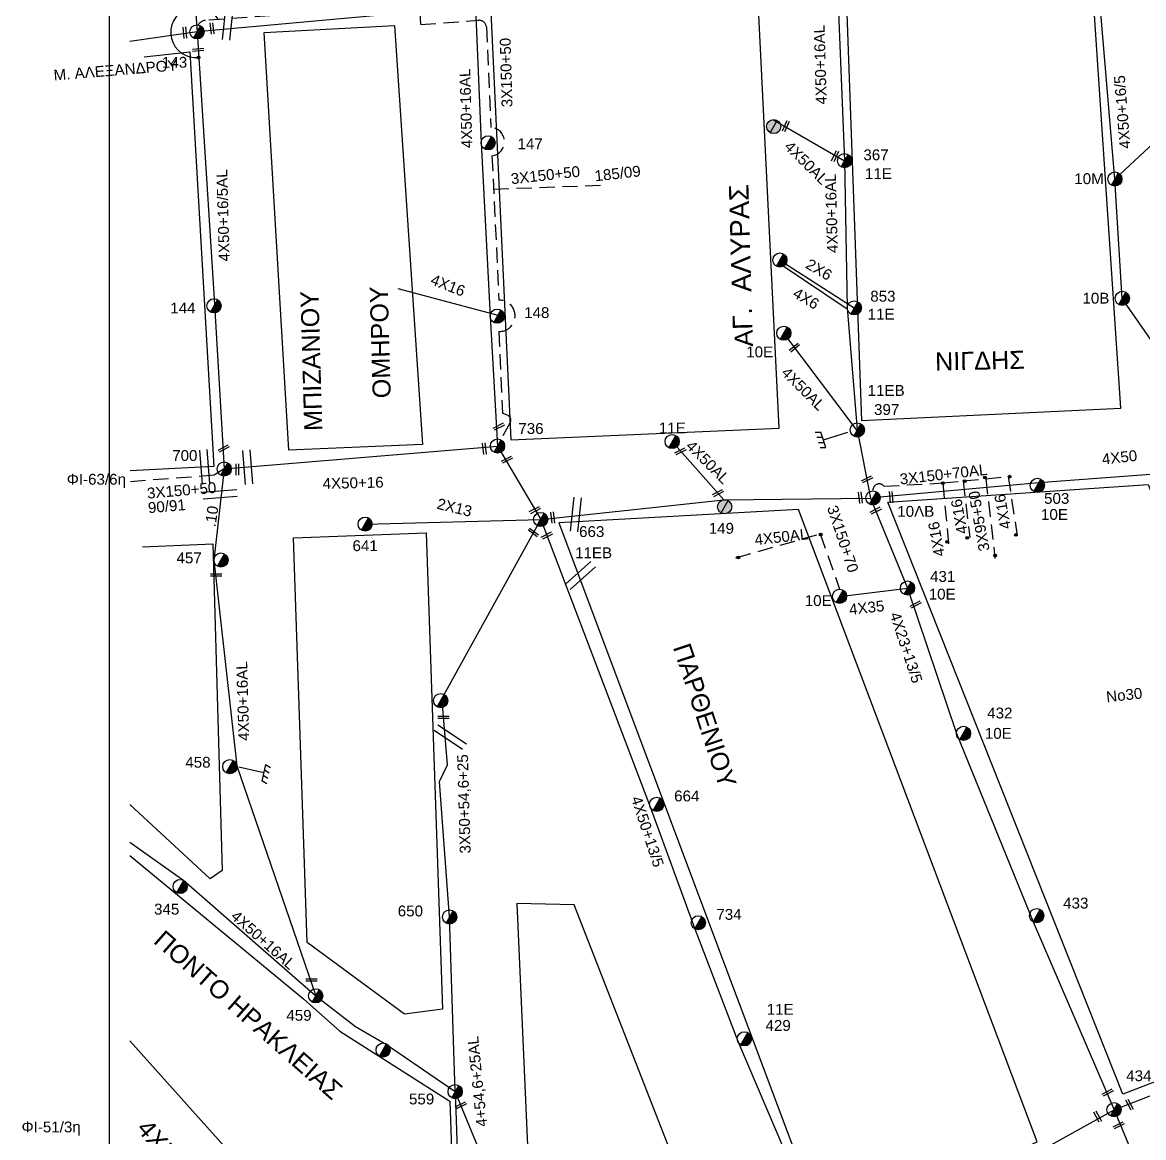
# Model space of a CAD drawing. Header units: millimetres. Extents: x 7453 to 9570, y 777 to 1872.
# Drawn here: x 7477.3 to 7663.5, y 1456.9 to 1642.2 of the extents above; entities that cross this region are included whole.
import ezdxf

# ---------------------------------------------------------------- set-up
doc = ezdxf.new("R2010")
doc.units = ezdxf.units.MM
doc.linetypes.add('DASHED', pattern=[19.05, 12.7, -6.35])
for name, color, linetype in [('Άγνωστα', 7, 'Continuous'), ('Γέφυρες Εναέριου Δικτύου', 7, 'Continuous'), ('Γείωση', 7, 'Continuous'), ('Γυμνά εναέρια ΧΤ (3Φ)   4x35AL', 7, 'Continuous'), ('Γυμνά εναέρια ΧΤ (3Φ)   4x50AL', 7, 'Continuous'), ('Γυμνά εναέρια ΧΤ και ΦΟΠ (3Φ)   4x50+16AL', 7, 'Continuous'), ('Εναέρια παροχή ΧΤ 4x16', 7, 'SYN_LINE'), ('Επιγραφές - Σχήματα', 7, 'Continuous'), ('Καλώδια ΧΤ   2x6AL', 7, 'DASHED'), ('Καλώδια ΧΤ   3x150+50AL', 7, 'DASHED'), ('Καλώδια ΧΤ   3x150+70AL', 7, 'DASHED'), ('Καλώδια ΧΤ   3x95+50 AL XLPE', 7, 'DASHED'), ('Καλώδια ΧΤ   4x6AL', 7, 'DASHED'), ('Μηχανική τομή', 7, 'Continuous'), ('Στύλος Ξύλινος', 7, 'Continuous'), ('Στύλος Ξύλινος @ 1', 7, 'Continuous'), ('Στύλος ΦΜ', 7, 'Continuous'), ('Στύλος ΦΜ @ 1', 7, 'Continuous'), ('Συνδέσεις', 7, 'Continuous'), ('Συνεστραμμένα ΧΤ   3x70+54.6+25 AL', 7, 'SYN_LINE'), ('Τομή', 7, 'Continuous'), ('Υπόβαθρο ΔΕΗ', 7, 'Continuous'), ('Υπόγεια Καλώδια Δικτύου ΧΤ   .10', 7, 'DASHED'), ('Υπόγεια καλώδια Παροχών ΧΤ   4x16AL', 7, 'DASHED'), ('Υπόγεια καλώδια Παροχών ΧΤ   4x50AL', 7, 'DASHED')]:
    doc.layers.add(name, color=color, linetype=linetype)
doc.styles.get("Standard").update_dxf_attribs({"font": 'ARIAL.TTF'})
doc.linetypes.add('SYN_LINE', pattern='A,0.5,-0.0001,["/\\/\\/\\/",Standard,S=0.1,R=0,X=0,Y=-0.05],-0.25', length=0.7501)

# ---------------------------------------------------------------- blocks, each defined once
blk = doc.blocks.new('ΥΠΑΡΧΩΝ ΤΣΙΜΕΝΤΕΝΙΟΣ ΣΤΥΛΟΣ')
at = {"layer": 'Στύλος ΦΜ'}
blk.add_hatch(color=7, dxfattribs=at).paths.add_polyline_path([(-1.29, -2.28, 0.574793), (2.62, 0, 0.268822), (1.3, 2.27)])
at = {"layer": 'Στύλος ΦΜ', "color": 7}
blk.add_line((-1.29, -2.28), (1.3, 2.27), dxfattribs=at)
blk.add_circle((0, 0), 2.62, dxfattribs=at)
at = {"layer": 'Στύλος ΦΜ', "flags": 4}
for tag, p in [('ΑΡΙΘΜΟΣ', (-4.68, 8.05)), ('ΤΥΠΟΣ', (-4.91, 3.03))]:
    blk.add_attdef(tag, p, '', height=4, dxfattribs=at)
blk = doc.blocks.new('ΥΠΑΡΧΩΝ ΞΥΛΙΝΟΣ ΣΤΥΛΟΣ')
at = {"layer": 'Στύλος Ξύλινος'}
h = blk.add_hatch(color=7, dxfattribs=at)
h.paths.add_polyline_path([(-2.62, 0, 0.270008), (-1.29, -2.28), (1.3, 2.27, 0.576266)])
h.paths.add_polyline_path([(-1.29, -2.28, 0.574793), (2.62, 0, 0.268822), (1.3, 2.27)])
at = {"layer": 'Στύλος Ξύλινος', "color": 7}
blk.add_line((-1.29, -2.28), (1.3, 2.27), dxfattribs=at)
blk.add_circle((0, 0), 2.62, dxfattribs=at)
at = {"layer": 'Στύλος Ξύλινος', "flags": 4}
for tag, p in [('ΑΡΙΘΜΟΣ', (-4.91, 8.6)), ('ΤΥΠΟΣ', (-4.85, 3.39))]:
    blk.add_attdef(tag, p, '', height=4, dxfattribs=at)
blk = doc.blocks.new('ΜΗΧΑΝΙΚΗ ΤΟΜΗ')
at = {"layer": 'Μηχανική τομή', "ltscale": 40}
for p, q in [((-1.89, 0.78), (1.89, 0.78)), ((1.89, 0), (-1.89, 0))]:
    blk.add_line(p, q, dxfattribs=at)
blk = doc.blocks.new('ΤΟΜΗ')
at = {"layer": 'Τομή', "ltscale": 40}
for p, q in [((-5.68, 0), (5.68, 0)), ((5.68, -2.33), (-5.68, -2.33))]:
    blk.add_line(p, q, dxfattribs=at)
blk = doc.blocks.new('ΓΕΙΩΣΗ')
at = {"layer": 'Γείωση', "ltscale": 40}
for p, q in [((-2.34, 11.45), (-3, 9.45)), ((-0.34, 11.45), (-1, 9.45)), ((0, 9.45), (0, 0)), ((1.66, 11.45), (1, 9.45)), ((3.66, 11.45), (3, 9.45))]:
    blk.add_line(p, q, dxfattribs=at)
blk.add_lwpolyline([(-3, 9.45), (3, 9.45)], dxfattribs=at)
blk = doc.blocks.new('_ΣΥΝΔΕΣΗ')
at = {"layer": 'Συνδέσεις', "linetype": 'SYN_LINE', "ltscale": 40}
blk.add_hatch(color=256, dxfattribs=at).paths.add_polyline_path([(0.5, -0.01, 1), (-0.5, -0.01, 1)])
at = {"layer": 'Συνδέσεις'}
blk.add_circle((0, -0.01), 0.5, dxfattribs=at)

msp = doc.modelspace()

# ---------------------------------------------------------------- linework, layer by layer
at = {"layer": 'Άγνωστα', "color": 133}
for points in [[(7563.39, 1559.65), (7593.8, 1562.93), (7618.18, 1563.19)], [(7618.18, 1563.19), (7624.31, 1548.26), (7632.42, 1524.11), (7645.18, 1492.79), (7658.61, 1461.58)]]:
    msp.add_lwpolyline(points, dxfattribs=at)
at = {"layer": 'Άγνωστα', "color": 85}
msp.add_lwpolyline([(7534.22, 1558.87), (7563.39, 1559.65)], dxfattribs=at)
at = {"layer": 'Άγνωστα', "color": 85, "linetype": 'SYN_LINE', "ltscale": 20}
msp.add_lwpolyline([(7547, 1529.95), (7547, 1529.95), (7563.4, 1559.65)], dxfattribs=at)
at = {"layer": 'Άγνωστα', "color": 2, "linetype": 'SYN_LINE', "ltscale": 20}
msp.add_lwpolyline([(7549.18, 1464.59), (7550.13, 1437.21), (7552.26, 1414.24)], dxfattribs=at)
at = {"layer": 'Γέφυρες Εναέριου Δικτύου', "ltscale": 20}
msp.add_arc((7506.17, 1640.61), 4.23, 31.1536, 275.4678, dxfattribs=at)
at = {"layer": 'Γυμνά εναέρια ΧΤ (3Φ)   4x35AL', "color": 133}
msp.add_lwpolyline([(7613.02, 1546.88), (7624.31, 1548.26)], dxfattribs=at)
at = {"layer": 'Γυμνά εναέρια ΧΤ (3Φ)   4x50AL', "color": 27, "ltscale": 0.15}
for points in [[(7602.06, 1626.05), (7613.85, 1619.26)], [(7615.97, 1574.43), (7603.76, 1590.6)]]:
    msp.add_lwpolyline(points, dxfattribs=at)
at = {"layer": 'Γυμνά εναέρια ΧΤ (3Φ)   4x50AL', "color": 2}
msp.add_lwpolyline([(7742.52, 1576.29), (7707.99, 1578.62), (7679.54, 1568.23), (7646.13, 1565.75), (7618.57, 1563.23)], dxfattribs=at)
at = {"layer": 'Γυμνά εναέρια ΧΤ (3Φ)   4x50AL', "color": 133, "ltscale": 0.15}
msp.add_lwpolyline([(7593.8, 1562.93), (7585.22, 1572.6)], dxfattribs=at)
at = {"layer": 'Γυμνά εναέρια ΧΤ (3Φ)   4x50AL', "color": 1}
msp.add_lwpolyline([(7563.4, 1559.65), (7581.56, 1511.9), (7588.98, 1491.62), (7596.11, 1472.94), (7610.25, 1439.87)], dxfattribs=at)
at = {"layer": 'Γυμνά εναέρια ΧΤ (3Φ)   4x50AL', "color": 173}
msp.add_lwpolyline([(7658.61, 1461.58), (7670.88, 1431.98), (7682.58, 1403.87), (7697.78, 1369.35)], dxfattribs=at)
at = {"layer": 'Γυμνά εναέρια ΧΤ και ΦΟΠ (3Φ)   4x50+16AL', "color": 62}
msp.add_lwpolyline([(7679.54, 1568.23), (7659.97, 1596.39), (7658.75, 1616.21), (7655.52, 1654.35), (7662.44, 1687.93), (7651.11, 1716.61)], dxfattribs=at)
at = {"layer": 'Γυμνά εναέρια ΧΤ και ΦΟΠ (3Φ)   4x50+16AL', "color": 1}
msp.add_lwpolyline([(7502.91, 1702.6), (7504.07, 1671.08), (7506.3, 1640.67), (7495.14, 1639.05)], dxfattribs=at)
at = {"layer": 'Γυμνά εναέρια ΧΤ και ΦΟΠ (3Φ)   4x50+16AL', "color": 5}
msp.add_lwpolyline([(7551.4, 1686.26), (7551.51, 1671.37), (7552.57, 1644.64), (7553.47, 1622.24), (7554.99, 1593.37), (7556.21, 1571.85)], dxfattribs=at)
at = {"layer": 'Γυμνά εναέρια ΧΤ και ΦΟΠ (3Φ)   4x50+16AL', "color": 6}
msp.add_lwpolyline([(7655.52, 1654.35), (7612.65, 1649.48), (7575.05, 1647.58), (7553.65, 1645.86), (7539.31, 1643.66), (7506.3, 1640.67)], dxfattribs=at)
at = {"layer": 'Γυμνά εναέρια ΧΤ και ΦΟΠ (3Φ)   4x50+16AL', "color": 27}
msp.add_lwpolyline([(7612.65, 1649.48), (7613.85, 1619.27), (7614.28, 1594.81), (7615.96, 1574.53), (7618.18, 1563.19)], dxfattribs=at)
at = {"layer": 'Γυμνά εναέρια ΧΤ και ΦΟΠ (3Φ)   4x50+16AL', "color": 85}
msp.add_lwpolyline([(7506.3, 1640.67), (7509.13, 1596.33), (7510.82, 1568.04), (7556.21, 1571.85), (7563.39, 1559.65)], dxfattribs=at)
at = {"layer": 'Γυμνά εναέρια ΧΤ και ΦΟΠ (3Φ)   4x50+16AL', "color": 2}
for points in [[(7510.82, 1568.04), (7509.09, 1552.91), (7512.92, 1518.71), (7526.02, 1480.5)], [(7495.14, 1506.01), (7504.1, 1499.69), (7526.02, 1480.5), (7532.61, 1475.38), (7537.76, 1472.44), (7549.18, 1464.58), (7549.18, 1464.52)]]:
    msp.add_lwpolyline(points, dxfattribs=at)
at = {"layer": 'Εναέρια παροχή ΧΤ 4x16', "ltscale": 15}
msp.add_lwpolyline([(7556.53, 1593.5), (7539.72, 1598)], dxfattribs=at)
at = {"layer": 'Εναέρια παροχή ΧΤ 4x16', "color": 2, "linetype": 'DASHED', "ltscale": 0.2}
for points in [[(7633.54, 1566.06), (7634.66, 1556.64)], [(7641.02, 1566.79), (7642.53, 1556.98)], [(7630.18, 1565.72), (7631.11, 1555.52)]]:
    msp.add_lwpolyline(points, dxfattribs=at)
at = {"layer": 'Επιγραφές - Σχήματα'}
msp.add_lwpolyline([(7491.72, 779.23), (9463.63, 779.23), (9463.63, 1862.62), (7491.72, 1862.62)], close=True, dxfattribs=at)
at = {"layer": 'Καλώδια ΧΤ   2x6AL', "color": 27, "linetype": 'SYN_LINE', "ltscale": 10}
msp.add_lwpolyline([(7603.11, 1602.75), (7615.46, 1594.81)], dxfattribs=at)
at = {"layer": 'Καλώδια ΧΤ   3x150+50AL', "color": 85, "ltscale": 0.2}
for points in [[(7549.98, 1693.33), (7536.47, 1692.72), (7539.54, 1648.01, -0.329038), (7537.42, 1644.69), (7507.69, 1642.58, 0.255367), (7506.52, 1641.82, 1.685045)], [(7543.24, 1644.53), (7543.43, 1641.88), (7553.07, 1642.59, -0.404715), (7554.37, 1641.5), (7555.12, 1624.8, -0.912851), (7555.29, 1620.08), (7556.45, 1596.1, -1.034704), (7556.43, 1590.9), (7557.05, 1577.33), (7557.91, 1576.96, -0.432669), (7558.33, 1575.77), (7556.21, 1571.85)]]:
    msp.add_lwpolyline(points, format="xyb", dxfattribs=at)
msp.add_lwpolyline([(7555.56, 1614.55), (7574.33, 1615.22)], dxfattribs=at)
at = {"layer": 'Καλώδια ΧΤ   3x150+50AL', "color": 1, "ltscale": 0.2}
msp.add_lwpolyline([(7510.82, 1568.04), (7509.17, 1566.99), (7495.17, 1565.92)], dxfattribs=at)
at = {"layer": 'Καλώδια ΧΤ   3x150+70AL', "color": 2, "linetype": 'DASHED', "ltscale": 0.2}
msp.add_lwpolyline([(7618.57, 1564.41, -0.751919), (7620.4, 1565.18), (7630.18, 1565.72), (7633.54, 1566.06), (7637.33, 1566.4), (7641.02, 1566.79)], format="xyb", dxfattribs=at)
at = {"layer": 'Καλώδια ΧΤ   3x95+50 AL XLPE', "color": 2, "linetype": 'DASHED', "ltscale": 0.2}
msp.add_lwpolyline([(7637.33, 1566.4), (7638.83, 1553.19)], dxfattribs=at)
at = {"layer": 'Καλώδια ΧΤ   4x6AL', "color": 7, "linetype": 'SYN_LINE', "ltscale": 10}
msp.add_lwpolyline([(7614.3, 1594.62), (7603.68, 1601.72)], dxfattribs=at)
at = {"layer": 'Συνεστραμμένα ΧΤ   3x70+54.6+25 AL', "color": 133, "ltscale": 15}
msp.add_lwpolyline([(7560.33, 1437.56), (7549.18, 1464.59), (7548.26, 1493.61), (7546.56, 1516.11), (7547.9, 1518.89), (7547.03, 1529.57)], dxfattribs=at)
at = {"layer": 'Συνεστραμμένα ΧΤ   3x70+54.6+25 AL', "color": 173, "ltscale": 20}
msp.add_lwpolyline([(7561.24, 1426.86), (7564.33, 1426.3), (7565.86, 1429.16), (7610.25, 1438.69), (7610.25, 1439.87), (7631.85, 1446.67), (7658.61, 1461.58), (7683.18, 1471.16), (7713.3, 1484.09)], dxfattribs=at)
at = {"layer": 'Υπόβαθρο ΔΕΗ'}
for points in [[(7654.74, 1652.64), (7614.09, 1648.39), (7616.68, 1576.11), (7659.76, 1578.13), (7654.74, 1652.64)], [(7599.45, 1646.91), (7555.11, 1643.99), (7558.4, 1572.89), (7602.99, 1574.8), (7599.45, 1646.91)], [(7543.74, 1572.09), (7521.56, 1571.15), (7517.47, 1640.55), (7539.1, 1641.72), (7543.74, 1572.09)], [(7497.51, 1636.51), (7505.1, 1637.38), (7509.08, 1568.43), (7495.19, 1567.76)], [(7664.28, 1565.47), (7697.97, 1478.71), (7660.08, 1464.14), (7621.02, 1562.51), (7664.28, 1565.47)], [(7606.2, 1561.32), (7566.41, 1559.12), (7610.89, 1440.39), (7645.86, 1456.24), (7606.2, 1561.32)], [(7544.37, 1557.42), (7547.08, 1478.31), (7540.76, 1477.46), (7524.62, 1489.34), (7522.32, 1556.59), (7544.37, 1557.42)], [(7497.27, 1555.13), (7508.94, 1555.6), (7510.5, 1501.34), (7508.5, 1499.93), (7495.14, 1512.27)], [(7495.14, 1503.83), (7523.97, 1480), (7530.04, 1474.62), (7548.3, 1462.99), (7548.84, 1447.18), (7517.38, 1448.15), (7495.14, 1473.04)], [(7588.54, 1445.45), (7568.93, 1495.61), (7559.42, 1495.85), (7561.23, 1454.35), (7574.22, 1445.57), (7588.54, 1445.45)]]:
    msp.add_lwpolyline(points, dxfattribs=at)
at = {"layer": 'Υπόγεια καλώδια Παροχών ΧΤ   4x16AL', "color": 62}
msp.add_lwpolyline([(7658.75, 1616.21), (7672.46, 1629.04)], dxfattribs=at)
at = {"layer": 'Υπόγεια καλώδια Παροχών ΧΤ   4x50AL', "color": 133, "ltscale": 0.2}
msp.add_lwpolyline([(7595.82, 1553.3), (7609.81, 1557.26), (7613.02, 1548.06)], dxfattribs=at)

# ---------------------------------------------------------------- block references
at = {"layer": 'Γείωση'}
for p, xscale, yscale, zscale, rotation in [((7614.39, 1574.18), 0.4499999999997913, 0.4499999999997913, 0.4499999999997913, 107.7092380106502), ((7513.24, 1518.51), 0.4499999999998192, 0.4499999999998192, 0.4499999999998192, 256.935805351981)]:
    msp.add_blockref('ΓΕΙΩΣΗ', p, dxfattribs=dict(at, xscale=xscale, yscale=yscale, zscale=zscale, rotation=rotation))
at = {"layer": 'Μηχανική τομή'}
for p, xscale, yscale, zscale, rotation in [((7504.48, 1640.56), 0.4999999999998743, 0.4999999999998743, 0.4999999999998743, 95.86094787829404), ((7508.99, 1641.26), 0.4999999999998743, 0.4999999999998743, 0.4999999999998743, 95.86094787829404), ((7506.47, 1637.89), 0.4999999999998535, 0.4999999999998535, 0.4999999999998535, 185.170390132838), ((7603.92, 1625.1), 0.5000000000000225, 0.5000000000000225, 0.5000000000000225, 245.1174311740384), ((7612.1, 1620.08), 0.5000000000000419, 0.5000000000000419, 0.5000000000000419, 245.1174311740394), ((7605.41, 1588.37), 0.5000000000000873, 0.5000000000000873, 0.5000000000000873, 218.5666468003669), ((7556.52, 1574.91), 0.4999999999999175, 0.4999999999999175, 0.4999999999999175, 26.90664696949336), ((7510.81, 1571.27), 0.4999999999999175, 0.4999999999999175, 0.4999999999999175, 26.90664696949336), ((7554.22, 1571.45), 0.4999999999999308, 0.4999999999999308, 0.4999999999999308, 95.86094787829336), ((7557.88, 1569.41), 0.4999999999999175, 0.4999999999999175, 0.4999999999999175, 26.90664696949336), ((7586.68, 1570.8), 0.4999999999999175, 0.4999999999999175, 0.4999999999999175, 26.90664696949336), ((7513.21, 1567.96), 0.4999999999999273, 0.4999999999999273, 0.4999999999999273, 90.36599387093717), ((7617.68, 1566.14), 0.4999999999999175, 0.4999999999999175, 0.4999999999999175, 26.90664696949336), ((7592.92, 1563.86), 0.4999999999999175, 0.4999999999999175, 0.4999999999999175, 26.90664696949336), ((7616.66, 1563.29), 0.4999999999999308, 0.4999999999999308, 0.4999999999999308, 95.86094787829336), ((7621.78, 1563.38), 0.4999999999999308, 0.4999999999999308, 0.4999999999999308, 95.86094787829336), ((7562.51, 1561.03), 0.4999999999999175, 0.4999999999999175, 0.4999999999999175, 26.90664696949336), ((7565.56, 1559.99), 0.4999999999999308, 0.4999999999999308, 0.4999999999999308, 95.86094787829336), ((7619.12, 1560.95), 0.4999999999999175, 0.4999999999999175, 0.4999999999999175, 26.90664696949336), ((7562.28, 1557.65), 0.4999999999999221, 0.4999999999999221, 0.4999999999999221, 143.2346254976983), ((7564.5, 1556.8), 0.4999999999999175, 0.4999999999999175, 0.4999999999999175, 26.90664696949336), ((7625.75, 1545.35), 0.4999999999999175, 0.4999999999999175, 0.4999999999999175, 26.90664696949336), ((7657.65, 1464.26), 0.4999999999999175, 0.4999999999999175, 0.4999999999999175, 26.90664696949336), ((7550.21, 1462.13), 0.499999999999926, 0.499999999999926, 0.499999999999926, 25.17575226278983), ((7661, 1462.34), 0.4999999999998876, 0.4999999999998876, 0.4999999999998876, 298.0362376436686), ((7655.71, 1460.35), 0.4999999999998876, 0.4999999999998876, 0.4999999999998876, 298.0362376436686), ((7659.46, 1458.81), 0.4999999999999175, 0.4999999999999175, 0.4999999999999175, 26.90664696949336)]:
    msp.add_blockref('ΜΗΧΑΝΙΚΗ ΤΟΜΗ', p, dxfattribs=dict(at, xscale=xscale, yscale=yscale, zscale=zscale, rotation=rotation))
for p, xscale, yscale, zscale in [((7509.49, 1550.23), 0.4999999999999175, 0.4999999999999175, 0.4999999999999175), ((7547.23, 1526.58), 0.4999999999999147, 0.4999999999999147, 0.4999999999999147), ((7525.3, 1482.96), 0.4999999999999147, 0.4999999999999147, 0.4999999999999147)]:
    msp.add_blockref('ΜΗΧΑΝΙΚΗ ΤΟΜΗ', p, dxfattribs=dict(at, xscale=xscale, yscale=yscale, zscale=zscale))
at = {"layer": 'Στύλος Ξύλινος @ 1', "ltscale": 40, "xscale": 0.4499999999998181, "yscale": 0.4499999999998181, "zscale": 0.4499999999998181}
msp.add_blockref('ΥΠΑΡΧΩΝ ΞΥΛΙΝΟΣ ΣΤΥΛΟΣ', (7602.09, 1624.94), dxfattribs=at)
at = {"layer": 'Στύλος Ξύλινος @ 1', "ltscale": 40}
ref = msp.add_blockref('ΥΠΑΡΧΩΝ ΞΥΛΙΝΟΣ ΣΤΥΛΟΣ', (7593.93, 1561.76), dxfattribs=dict(at, xscale=0.4499999999998181, yscale=0.4499999999998181, zscale=0.4499999999998181))
ref.add_attrib('ΑΡΙΘΜΟΣ', '149', (7591.29, 1557.28), dxfattribs={"layer": 'Στύλος Ξύλινος', "height": 1.8, "flags": 4})
at = {"layer": 'Στύλος ΦΜ @ 1', "ltscale": 40}
ref = msp.add_blockref('ΥΠΑΡΧΩΝ ΤΣΙΜΕΝΤΕΝΙΟΣ ΣΤΥΛΟΣ', (7506.3, 1640.67), dxfattribs=dict(at, xscale=0.4499999999998181, yscale=0.4499999999998181, zscale=0.4499999999998181))
ref.add_attrib('ΑΡΙΘΜΟΣ', '143', (7500.48, 1634.72), dxfattribs={"layer": 'Στύλος ΦΜ', "height": 1.8, "flags": 4})
ref = msp.add_blockref('ΥΠΑΡΧΩΝ ΤΣΙΜΕΝΤΕΝΙΟΣ ΣΤΥΛΟΣ', (7554.65, 1622.24), dxfattribs=dict(at, xscale=0.4499999999998181, yscale=0.4499999999998181, zscale=0.4499999999998181))
ref.add_attrib('ΑΡΙΘΜΟΣ', '147', (7559.53, 1621.18), dxfattribs={"layer": 'Στύλος ΦΜ', "height": 1.8, "flags": 4})
ref = msp.add_blockref('ΥΠΑΡΧΩΝ ΤΣΙΜΕΝΤΕΝΙΟΣ ΣΤΥΛΟΣ', (7613.85, 1619.27), dxfattribs=dict(at, xscale=0.4499999999998181, yscale=0.4499999999998181, zscale=0.4499999999998181))
ref.add_attrib('ΤΥΠΟΣ', '11E', (7617.24, 1616.22), dxfattribs={"layer": 'Στύλος ΦΜ', "height": 1.8, "flags": 4})
ref.add_attrib('ΑΡΙΘΜΟΣ', '367', (7616.98, 1619.34), dxfattribs={"layer": 'Στύλος ΦΜ', "height": 1.8, "flags": 4})
ref = msp.add_blockref('ΥΠΑΡΧΩΝ ΤΣΙΜΕΝΤΕΝΙΟΣ ΣΤΥΛΟΣ', (7658.75, 1616.21), dxfattribs=dict(at, xscale=0.4499999999998181, yscale=0.4499999999998181, zscale=0.4499999999998181))
ref.add_attrib('ΤΥΠΟΣ', '10Μ', (7652.01, 1615.38), dxfattribs={"layer": 'Στύλος ΦΜ', "height": 1.8, "flags": 4})
at = {"layer": 'Στύλος ΦΜ @ 1', "ltscale": 40, "xscale": 0.4499999999998181, "yscale": 0.4499999999998181, "zscale": 0.4499999999998181}
for p in [(7603.11, 1602.75), (7546.77, 1529.55), (7537.21, 1471.49)]:
    msp.add_blockref('ΥΠΑΡΧΩΝ ΤΣΙΜΕΝΤΕΝΙΟΣ ΣΤΥΛΟΣ', p, dxfattribs=at)
at = {"layer": 'Στύλος ΦΜ @ 1', "ltscale": 40}
ref = msp.add_blockref('ΥΠΑΡΧΩΝ ΤΣΙΜΕΝΤΕΝΙΟΣ ΣΤΥΛΟΣ', (7615.46, 1594.81), dxfattribs=dict(at, xscale=0.4499999999998181, yscale=0.4499999999998181, zscale=0.4499999999998181))
ref.add_attrib('ΤΥΠΟΣ', '11Ε', (7617.69, 1592.86), dxfattribs={"layer": 'Στύλος ΦΜ', "height": 1.8, "flags": 4})
ref.add_attrib('ΑΡΙΘΜΟΣ', '853', (7618.12, 1595.85), dxfattribs={"layer": 'Στύλος ΦΜ', "height": 1.8, "flags": 4})
ref = msp.add_blockref('ΥΠΑΡΧΩΝ ΤΣΙΜΕΝΤΕΝΙΟΣ ΣΤΥΛΟΣ', (7509.13, 1595.15), dxfattribs=dict(at, xscale=0.4499999999998181, yscale=0.4499999999998181, zscale=0.4499999999998181))
ref.add_attrib('ΑΡΙΘΜΟΣ', '144', (7501.86, 1593.88), dxfattribs={"layer": 'Στύλος ΦΜ', "height": 1.8, "flags": 4})
ref = msp.add_blockref('ΥΠΑΡΧΩΝ ΤΣΙΜΕΝΤΕΝΙΟΣ ΣΤΥΛΟΣ', (7659.97, 1596.39), dxfattribs=dict(at, xscale=0.4499999999998181, yscale=0.4499999999998181, zscale=0.4499999999998181))
ref.add_attrib('ΤΥΠΟΣ', '10Β', (7653.36, 1595.52), dxfattribs={"layer": 'Στύλος ΦΜ', "height": 1.8, "flags": 4})
ref = msp.add_blockref('ΥΠΑΡΧΩΝ ΤΣΙΜΕΝΤΕΝΙΟΣ ΣΤΥΛΟΣ', (7556.16, 1593.43), dxfattribs=dict(at, xscale=0.4499999999998181, yscale=0.4499999999998181, zscale=0.4499999999998181))
ref.add_attrib('ΑΡΙΘΜΟΣ', '148', (7560.64, 1593.12), dxfattribs={"layer": 'Στύλος ΦΜ', "height": 1.8, "flags": 4})
ref = msp.add_blockref('ΥΠΑΡΧΩΝ ΤΣΙΜΕΝΤΕΝΙΟΣ ΣΤΥΛΟΣ', (7603.76, 1590.6), dxfattribs=dict(at, xscale=0.4499999999998181, yscale=0.4499999999998181, zscale=0.4499999999998181))
ref.add_attrib('ΤΥΠΟΣ', '10Ε', (7597.52, 1586.59), dxfattribs={"layer": 'Στύλος ΦΜ', "height": 1.8, "flags": 4})
ref = msp.add_blockref('ΥΠΑΡΧΩΝ ΤΣΙΜΕΝΤΕΝΙΟΣ ΣΤΥΛΟΣ', (7615.96, 1574.53), dxfattribs=dict(at, xscale=0.4499999999998181, yscale=0.4499999999998181, zscale=0.4499999999998181))
ref.add_attrib('ΤΥΠΟΣ', '11ΕΒ', (7617.69, 1580.19), dxfattribs={"layer": 'Στύλος ΦΜ', "height": 1.8, "flags": 4})
ref.add_attrib('ΑΡΙΘΜΟΣ', '397', (7618.75, 1577.02), dxfattribs={"layer": 'Στύλος ΦΜ', "height": 1.8, "flags": 4})
ref = msp.add_blockref('ΥΠΑΡΧΩΝ ΤΣΙΜΕΝΤΕΝΙΟΣ ΣΤΥΛΟΣ', (7556.21, 1571.85), dxfattribs=dict(at, xscale=0.4499999999998181, yscale=0.4499999999998181, zscale=0.4499999999998181))
ref.add_attrib('ΑΡΙΘΜΟΣ', '736', (7559.67, 1573.87), dxfattribs={"layer": 'Στύλος ΦΜ', "height": 1.8, "flags": 4})
ref = msp.add_blockref('ΥΠΑΡΧΩΝ ΤΣΙΜΕΝΤΕΝΙΟΣ ΣΤΥΛΟΣ', (7585.22, 1572.6), dxfattribs=dict(at, xscale=0.4499999999998181, yscale=0.4499999999998181, zscale=0.4499999999998181))
ref.add_attrib('ΤΥΠΟΣ', '11Ε', (7583.01, 1573.96), dxfattribs={"layer": 'Στύλος ΦΜ', "height": 1.8, "flags": 4})
ref = msp.add_blockref('ΥΠΑΡΧΩΝ ΤΣΙΜΕΝΤΕΝΙΟΣ ΣΤΥΛΟΣ', (7510.82, 1568.04), dxfattribs=dict(at, xscale=0.4499999999998181, yscale=0.4499999999998181, zscale=0.4499999999998181))
ref.add_attrib('ΑΡΙΘΜΟΣ', '700', (7502.18, 1569.38), dxfattribs={"layer": 'Στύλος ΦΜ', "height": 1.8, "flags": 4})
ref = msp.add_blockref('ΥΠΑΡΧΩΝ ΤΣΙΜΕΝΤΕΝΙΟΣ ΣΤΥΛΟΣ', (7645.88, 1565.31), dxfattribs=dict(at, xscale=0.4499999999998181, yscale=0.4499999999998181, zscale=0.4499999999998181))
ref.add_attrib('ΤΥΠΟΣ', '10Ε', (7646.48, 1559.59), dxfattribs={"layer": 'Στύλος ΦΜ', "height": 1.8, "flags": 4})
ref.add_attrib('ΑΡΙΘΜΟΣ', '503', (7646.99, 1562.25), dxfattribs={"layer": 'Στύλος ΦΜ', "height": 1.8, "flags": 4})
ref = msp.add_blockref('ΥΠΑΡΧΩΝ ΤΣΙΜΕΝΤΕΝΙΟΣ ΣΤΥΛΟΣ', (7618.57, 1563.23), dxfattribs=dict(at, xscale=0.4499999999998181, yscale=0.4499999999998181, zscale=0.4499999999998181))
ref.add_attrib('ΤΥΠΟΣ', '10ΛΒ', (7622.61, 1560.1), dxfattribs={"layer": 'Στύλος ΦΜ', "height": 1.8, "flags": 4})
ref = msp.add_blockref('ΥΠΑΡΧΩΝ ΤΣΙΜΕΝΤΕΝΙΟΣ ΣΤΥΛΟΣ', (7563.39, 1559.65), dxfattribs=dict(at, xscale=0.4499999999998181, yscale=0.4499999999998181, zscale=0.4499999999998181))
ref.add_attrib('ΤΥΠΟΣ', '11ΕΒ', (7569.09, 1553.21), dxfattribs={"layer": 'Στύλος ΦΜ', "height": 1.8, "flags": 4})
ref.add_attrib('ΑΡΙΘΜΟΣ', '663', (7569.76, 1556.74), dxfattribs={"layer": 'Στύλος ΦΜ', "height": 1.8, "flags": 4})
ref = msp.add_blockref('ΥΠΑΡΧΩΝ ΤΣΙΜΕΝΤΕΝΙΟΣ ΣΤΥΛΟΣ', (7534.22, 1558.88), dxfattribs=dict(at, xscale=0.4499999999998181, yscale=0.4499999999998181, zscale=0.4499999999998181))
ref.add_attrib('ΑΡΙΘΜΟΣ', '641', (7532.13, 1554.39), dxfattribs={"layer": 'Στύλος ΦΜ', "height": 1.8, "flags": 4})
ref = msp.add_blockref('ΥΠΑΡΧΩΝ ΤΣΙΜΕΝΤΕΝΙΟΣ ΣΤΥΛΟΣ', (7510.27, 1552.91), dxfattribs=dict(at, xscale=0.4499999999998181, yscale=0.4499999999998181, zscale=0.4499999999998181))
ref.add_attrib('ΑΡΙΘΜΟΣ', '457', (7502.9, 1552.37), dxfattribs={"layer": 'Στύλος ΦΜ', "height": 1.8, "flags": 4})
ref = msp.add_blockref('ΥΠΑΡΧΩΝ ΤΣΙΜΕΝΤΕΝΙΟΣ ΣΤΥΛΟΣ', (7624.31, 1548.26), dxfattribs=dict(at, xscale=0.4499999999998181, yscale=0.4499999999998181, zscale=0.4499999999998181))
ref.add_attrib('ΤΥΠΟΣ', '10Ε', (7627.83, 1546.35), dxfattribs={"layer": 'Στύλος ΦΜ', "height": 1.8, "flags": 4})
ref.add_attrib('ΑΡΙΘΜΟΣ', '431', (7628.05, 1549.28), dxfattribs={"layer": 'Στύλος ΦΜ', "height": 1.8, "flags": 4})
ref = msp.add_blockref('ΥΠΑΡΧΩΝ ΤΣΙΜΕΝΤΕΝΙΟΣ ΣΤΥΛΟΣ', (7613.02, 1546.88), dxfattribs=dict(at, xscale=0.4499999999998181, yscale=0.4499999999998181, zscale=0.4499999999998181))
ref.add_attrib('ΤΥΠΟΣ', '10Ε', (7607.24, 1545.27), dxfattribs={"layer": 'Στύλος ΦΜ', "height": 1.8, "flags": 4})
ref = msp.add_blockref('ΥΠΑΡΧΩΝ ΤΣΙΜΕΝΤΕΝΙΟΣ ΣΤΥΛΟΣ', (7633.6, 1524.11), dxfattribs=dict(at, xscale=0.4499999999998181, yscale=0.4499999999998181, zscale=0.4499999999998181))
ref.add_attrib('ΤΥΠΟΣ', '10Ε', (7637.15, 1523.21), dxfattribs={"layer": 'Στύλος ΦΜ', "height": 1.8, "flags": 4})
ref.add_attrib('ΑΡΙΘΜΟΣ', '432', (7637.54, 1526.59), dxfattribs={"layer": 'Στύλος ΦΜ', "height": 1.8, "flags": 4})
ref = msp.add_blockref('ΥΠΑΡΧΩΝ ΤΣΙΜΕΝΤΕΝΙΟΣ ΣΤΥΛΟΣ', (7511.75, 1518.58), dxfattribs=dict(at, xscale=0.4499999999998181, yscale=0.4499999999998181, zscale=0.4499999999998181))
ref.add_attrib('ΑΡΙΘΜΟΣ', '458', (7504.36, 1518.41), dxfattribs={"layer": 'Στύλος ΦΜ', "height": 1.8, "flags": 4})
ref = msp.add_blockref('ΥΠΑΡΧΩΝ ΤΣΙΜΕΝΤΕΝΙΟΣ ΣΤΥΛΟΣ', (7582.66, 1512.32), dxfattribs=dict(at, xscale=0.4499999999998181, yscale=0.4499999999998181, zscale=0.4499999999998181))
ref.add_attrib('ΑΡΙΘΜΟΣ', '664', (7585.55, 1512.81), dxfattribs={"layer": 'Στύλος ΦΜ', "height": 1.8, "flags": 4})
ref = msp.add_blockref('ΥΠΑΡΧΩΝ ΤΣΙΜΕΝΤΕΝΙΟΣ ΣΤΥΛΟΣ', (7503.51, 1498.67), dxfattribs=dict(at, xscale=0.4499999999998181, yscale=0.4499999999998181, zscale=0.4499999999998181))
ref.add_attrib('ΑΡΙΘΜΟΣ', '345', (7499.17, 1494), dxfattribs={"layer": 'Στύλος ΦΜ', "height": 1.8, "flags": 4})
ref = msp.add_blockref('ΥΠΑΡΧΩΝ ΤΣΙΜΕΝΤΕΝΙΟΣ ΣΤΥΛΟΣ', (7548.26, 1493.61), dxfattribs=dict(at, xscale=0.4499999999998181, yscale=0.4499999999998181, zscale=0.4499999999998181))
ref.add_attrib('ΑΡΙΘΜΟΣ', '650', (7539.64, 1493.7), dxfattribs={"layer": 'Στύλος ΦΜ', "height": 1.8, "flags": 4})
ref = msp.add_blockref('ΥΠΑΡΧΩΝ ΤΣΙΜΕΝΤΕΝΙΟΣ ΣΤΥΛΟΣ', (7645.76, 1493.82), dxfattribs=dict(at, xscale=0.4499999999998181, yscale=0.4499999999998181, zscale=0.4499999999998181))
ref.add_attrib('ΑΡΙΘΜΟΣ', '433', (7650.15, 1495.01), dxfattribs={"layer": 'Στύλος ΦΜ', "height": 1.8, "flags": 4})
ref = msp.add_blockref('ΥΠΑΡΧΩΝ ΤΣΙΜΕΝΤΕΝΙΟΣ ΣΤΥΛΟΣ', (7589.56, 1492.64), dxfattribs=dict(at, xscale=0.4499999999998181, yscale=0.4499999999998181, zscale=0.4499999999998181))
ref.add_attrib('ΑΡΙΘΜΟΣ', '734', (7592.56, 1493.13), dxfattribs={"layer": 'Στύλος ΦΜ', "height": 1.8, "flags": 4})
ref = msp.add_blockref('ΥΠΑΡΧΩΝ ΤΣΙΜΕΝΤΕΝΙΟΣ ΣΤΥΛΟΣ', (7526.02, 1480.5), dxfattribs=dict(at, xscale=0.4499999999998181, yscale=0.4499999999998181, zscale=0.4499999999998181))
ref.add_attrib('ΑΡΙΘΜΟΣ', '459', (7521.14, 1476.36), dxfattribs={"layer": 'Στύλος ΦΜ', "height": 1.8, "flags": 4})
ref = msp.add_blockref('ΥΠΑΡΧΩΝ ΤΣΙΜΕΝΤΕΝΙΟΣ ΣΤΥΛΟΣ', (7597.21, 1473.36), dxfattribs=dict(at, xscale=0.4499999999998181, yscale=0.4499999999998181, zscale=0.4499999999998181))
ref.add_attrib('ΤΥΠΟΣ', '11Ε', (7600.92, 1477.36), dxfattribs={"layer": 'Στύλος ΦΜ', "height": 1.8, "flags": 4})
ref.add_attrib('ΑΡΙΘΜΟΣ', '429', (7600.72, 1474.68), dxfattribs={"layer": 'Στύλος ΦΜ', "height": 1.8, "flags": 4})
ref = msp.add_blockref('ΥΠΑΡΧΩΝ ΤΣΙΜΕΝΤΕΝΙΟΣ ΣΤΥΛΟΣ', (7658.61, 1461.58), dxfattribs=dict(at, xscale=0.4499999999998181, yscale=0.4499999999998181, zscale=0.4499999999998181))
ref.add_attrib('ΑΡΙΘΜΟΣ', '434', (7660.63, 1466.32), dxfattribs={"layer": 'Στύλος ΦΜ', "height": 1.8, "flags": 4})
ref = msp.add_blockref('ΥΠΑΡΧΩΝ ΤΣΙΜΕΝΤΕΝΙΟΣ ΣΤΥΛΟΣ', (7549.18, 1464.59), dxfattribs=dict(at, xscale=0.4499999999998181, yscale=0.4499999999998181, zscale=0.4499999999998181))
ref.add_attrib('ΑΡΙΘΜΟΣ', '559', (7541.51, 1462.46), dxfattribs={"layer": 'Στύλος ΦΜ', "height": 1.8, "flags": 4})
at = {"layer": 'Συνδέσεις', "xscale": 0.4499999999998181, "yscale": 0.4499999999998181, "zscale": 0.4499999999998181}
for p in [(7506.57, 1636.4), (7633.8, 1566.01), (7637.15, 1566.61), (7641.27, 1566.77), (7630.17, 1565.7), (7609.88, 1557.16), (7634.2, 1556.6), (7642.29, 1557.08), (7630.88, 1555.96), (7596.21, 1553.34), (7638.86, 1553.65)]:
    msp.add_blockref('_ΣΥΝΔΕΣΗ', p, dxfattribs=at)
at = {"layer": 'Τομή'}
for p, xscale, yscale, zscale, rotation in [((7512.02, 1642.1), 0.4999999999999419, 0.4999999999999419, 0.4999999999999419, 263.8991194084526), ((7507, 1568.36), 0.4999999999999721, 0.4999999999999721, 0.4999999999999721, 94.43273458383418), ((7514.15, 1568.3), 0.4999999999999721, 0.4999999999999721, 0.4999999999999721, 94.43273458383418), ((7510.07, 1564.41), 0.4999999999999721, 0.4999999999999721, 0.4999999999999721, 4.432734583834206), ((7569.81, 1560.41), 0.4999999999999408, 0.4999999999999408, 0.4999999999999408, 263.8991194084538), ((7569.6, 1550.79), 0.4999999999999682, 0.4999999999999682, 0.4999999999999682, 41.68157489176464), ((7548.68, 1523.97), 0.500000000000003, 0.500000000000003, 0.500000000000003, 326.1876986127626)]:
    msp.add_blockref('ΤΟΜΗ', p, dxfattribs=dict(at, xscale=xscale, yscale=yscale, zscale=zscale, rotation=rotation))

# ---------------------------------------------------------------- texts
at = {"layer": 'Άγνωστα', "char_height": 1.8, "width": 36.4294, "attachment_point": 1}
for s, insert, rotation in [('2X13', (7546.43, 1563.22), 346.2913), ('4X23+13/5', (7623.04, 1544.46), 288.1588), ('4+54,6+25AL', (7552.72, 1458.66), 95.7874)]:
    msp.add_mtext(s, dxfattribs=dict(at, insert=insert, rotation=rotation))
at = {"layer": 'Γυμνά εναέρια ΧΤ (3Φ)   4x35AL', "insert": (7614.51, 1545.58), "char_height": 1.8, "width": 36.4294, "attachment_point": 1, "rotation": 6.3882}
msp.add_mtext('4X35', dxfattribs=at)
at = {"layer": 'Γυμνά εναέρια ΧΤ (3Φ)   4x50AL', "char_height": 1.8, "width": 36.4294, "attachment_point": 1}
for s, insert, rotation in [('4X50AL', (7604.98, 1622.73), 315.0518), ('4X50AL', (7604.48, 1585.17), 315.0518), ('4X50AL', (7588.63, 1572.98), 315.0518), ('4X50', (7656.5, 1570.55), 6.3882), ('4X50+13/5', (7580.08, 1513.89), 288.1588)]:
    msp.add_mtext(s, dxfattribs=dict(at, insert=insert, rotation=rotation))
at = {"layer": 'Γυμνά εναέρια ΧΤ και ΦΟΠ (3Φ)   4x50+16AL', "width": 36.4294, "attachment_point": 1}
for s, insert, char_height, rotation in [('4X50+16AL', (7609.1, 1628.57), 1.8, 91.611), ('4X50+16AL', (7550.24, 1621.32), 1.8, 91.611), ('4X50+16/5', (7659.55, 1621.18), 1.8, 94.5164), ('4X50+16/5AL', (7509.94, 1602.49), 1.8, 91.611), ('4X50+16AL', (7610.96, 1603.91), 1.8, 91.611), ('4X50+16', (7527.14, 1566.52), 1.8, 1.337), ('4X50+16AL', (7513.19, 1522.85), 1.8, 91.611), ('4X50+16AL', (7512.98, 1494.85), 1.8, 318.3554), ('4X50+16AL', (7498.39, 1460.31), 3, 310.6352)]:
    msp.add_mtext(s, dxfattribs=dict(at, insert=insert, char_height=char_height, rotation=rotation))
at = {"layer": 'Εναέρια παροχή ΧΤ 4x16', "char_height": 1.8, "width": 36.4294, "attachment_point": 1}
for insert, rotation in [((7545.58, 1600.47), 338.6436), ((7632.52, 1557.08), 100.153), ((7639.73, 1557.89), 100.153), ((7628.74, 1553.34), 100.153)]:
    msp.add_mtext('4X16', dxfattribs=dict(at, insert=insert, rotation=rotation))
at = {"layer": 'Επιγραφές - Σχήματα', "attachment_point": 1}
for s, insert, char_height, width, rotation in [('M. ΑΛΕΞΑNΔΡΟΥ', (7482.41, 1634.37), 1.8, 36.4294, 4.7193), ('185/09', (7572.24, 1617.62), 1.8, 36.4294, 6.3882), ('A{\\H1.083x;Γ.  AΛYPAΣ}', (7595.39, 1588.31), 3, 36.4294, 91.611), ('ΟΜΗΡΟΥ', (7535.49, 1579.74), 3, 53.3215, 91.611), ('MΠIZANIOY', (7524.12, 1574.31), 3, 44.1469, 91.611), ('NIΓΔHΣ', (7628.85, 1587.39), 3, 36.4294, 1.1971), ('90/91', (7498.08, 1562.48), 1.8, 36.4294, 4.965), ('ΠΑΡΘΕΝΙΟΥ', (7588.16, 1539.38), 3, 36.4294, 288.2696), ('No30', (7657.21, 1531.05), 1.8, 36.4294, 6.3882), ('ΠΟΝΤΟ ΗΡΑΚΛΕΙΑΣ', (7500.88, 1491.64), 3, 59.6358, 318.5692)]:
    msp.add_mtext(s, dxfattribs=dict(at, insert=insert, char_height=char_height, width=width, rotation=rotation))
at = {"layer": 'Επιγραφές - Σχήματα', "char_height": 1.8, "width": 36.4294, "attachment_point": 1}
for s, insert in [('ΦΙ-63/6η', (7484.67, 1567.23)), ('ΦΙ-51/3η', (7477.16, 1459.61))]:
    msp.add_mtext(s, dxfattribs=dict(at, insert=insert))
at = {"layer": 'Καλώδια ΧΤ   2x6AL', "insert": (7608.14, 1603.09), "char_height": 1.8, "width": 36.4294, "attachment_point": 1, "rotation": 329.5133}
msp.add_mtext('2X6', dxfattribs=at)
at = {"layer": 'Καλώδια ΧΤ   3x150+50AL', "char_height": 1.8, "width": 36.4294, "attachment_point": 1}
for insert, rotation in [((7556.9, 1628.12), 91.611), ((7558.33, 1617.13), 6.3882), ((7497.92, 1564.89), 4.965)]:
    msp.add_mtext('3X150+50', dxfattribs=dict(at, insert=insert, rotation=rotation))
at = {"layer": 'Καλώδια ΧΤ   3x150+70AL', "char_height": 1.8, "width": 36.4294, "attachment_point": 1}
for s, insert, rotation in [('3X150+70AL', (7622.92, 1567.24), 6.3882), ('3X150+70', (7612.63, 1562.18), 288.1588)]:
    msp.add_mtext(s, dxfattribs=dict(at, insert=insert, rotation=rotation))
at = {"layer": 'Καλώδια ΧΤ   3x95+50 AL XLPE', "insert": (7636.19, 1554.23), "char_height": 1.8, "width": 36.4294, "attachment_point": 1, "rotation": 100.153}
msp.add_mtext('3X95+50', dxfattribs=at)
at = {"layer": 'Καλώδια ΧΤ   4x6AL', "insert": (7605.99, 1598.28), "char_height": 1.8, "width": 36.4294, "attachment_point": 1, "rotation": 329.5133}
msp.add_mtext('4X6', dxfattribs=at)
at = {"layer": 'Συνεστραμμένα ΧΤ   3x70+54.6+25 AL', "insert": (7549.96, 1504.12), "char_height": 1.8, "width": 36.4294, "attachment_point": 1, "rotation": 91.618}
msp.add_mtext('3X50+54,6+25', dxfattribs=at)
at = {"layer": 'Υπόγεια Καλώδια Δικτύου ΧΤ   .10', "insert": (7507.58, 1558.58), "char_height": 1.8, "width": 36.4294, "attachment_point": 1, "rotation": 81.6735}
msp.add_mtext('.10', dxfattribs=at)
at = {"layer": 'Υπόγεια καλώδια Παροχών ΧΤ   4x50AL', "insert": (7598.81, 1557.16), "char_height": 1.8, "width": 36.4294, "attachment_point": 1, "rotation": 6.3882}
msp.add_mtext('4X50AL', dxfattribs=at)

doc.saveas('drawing.dxf')
